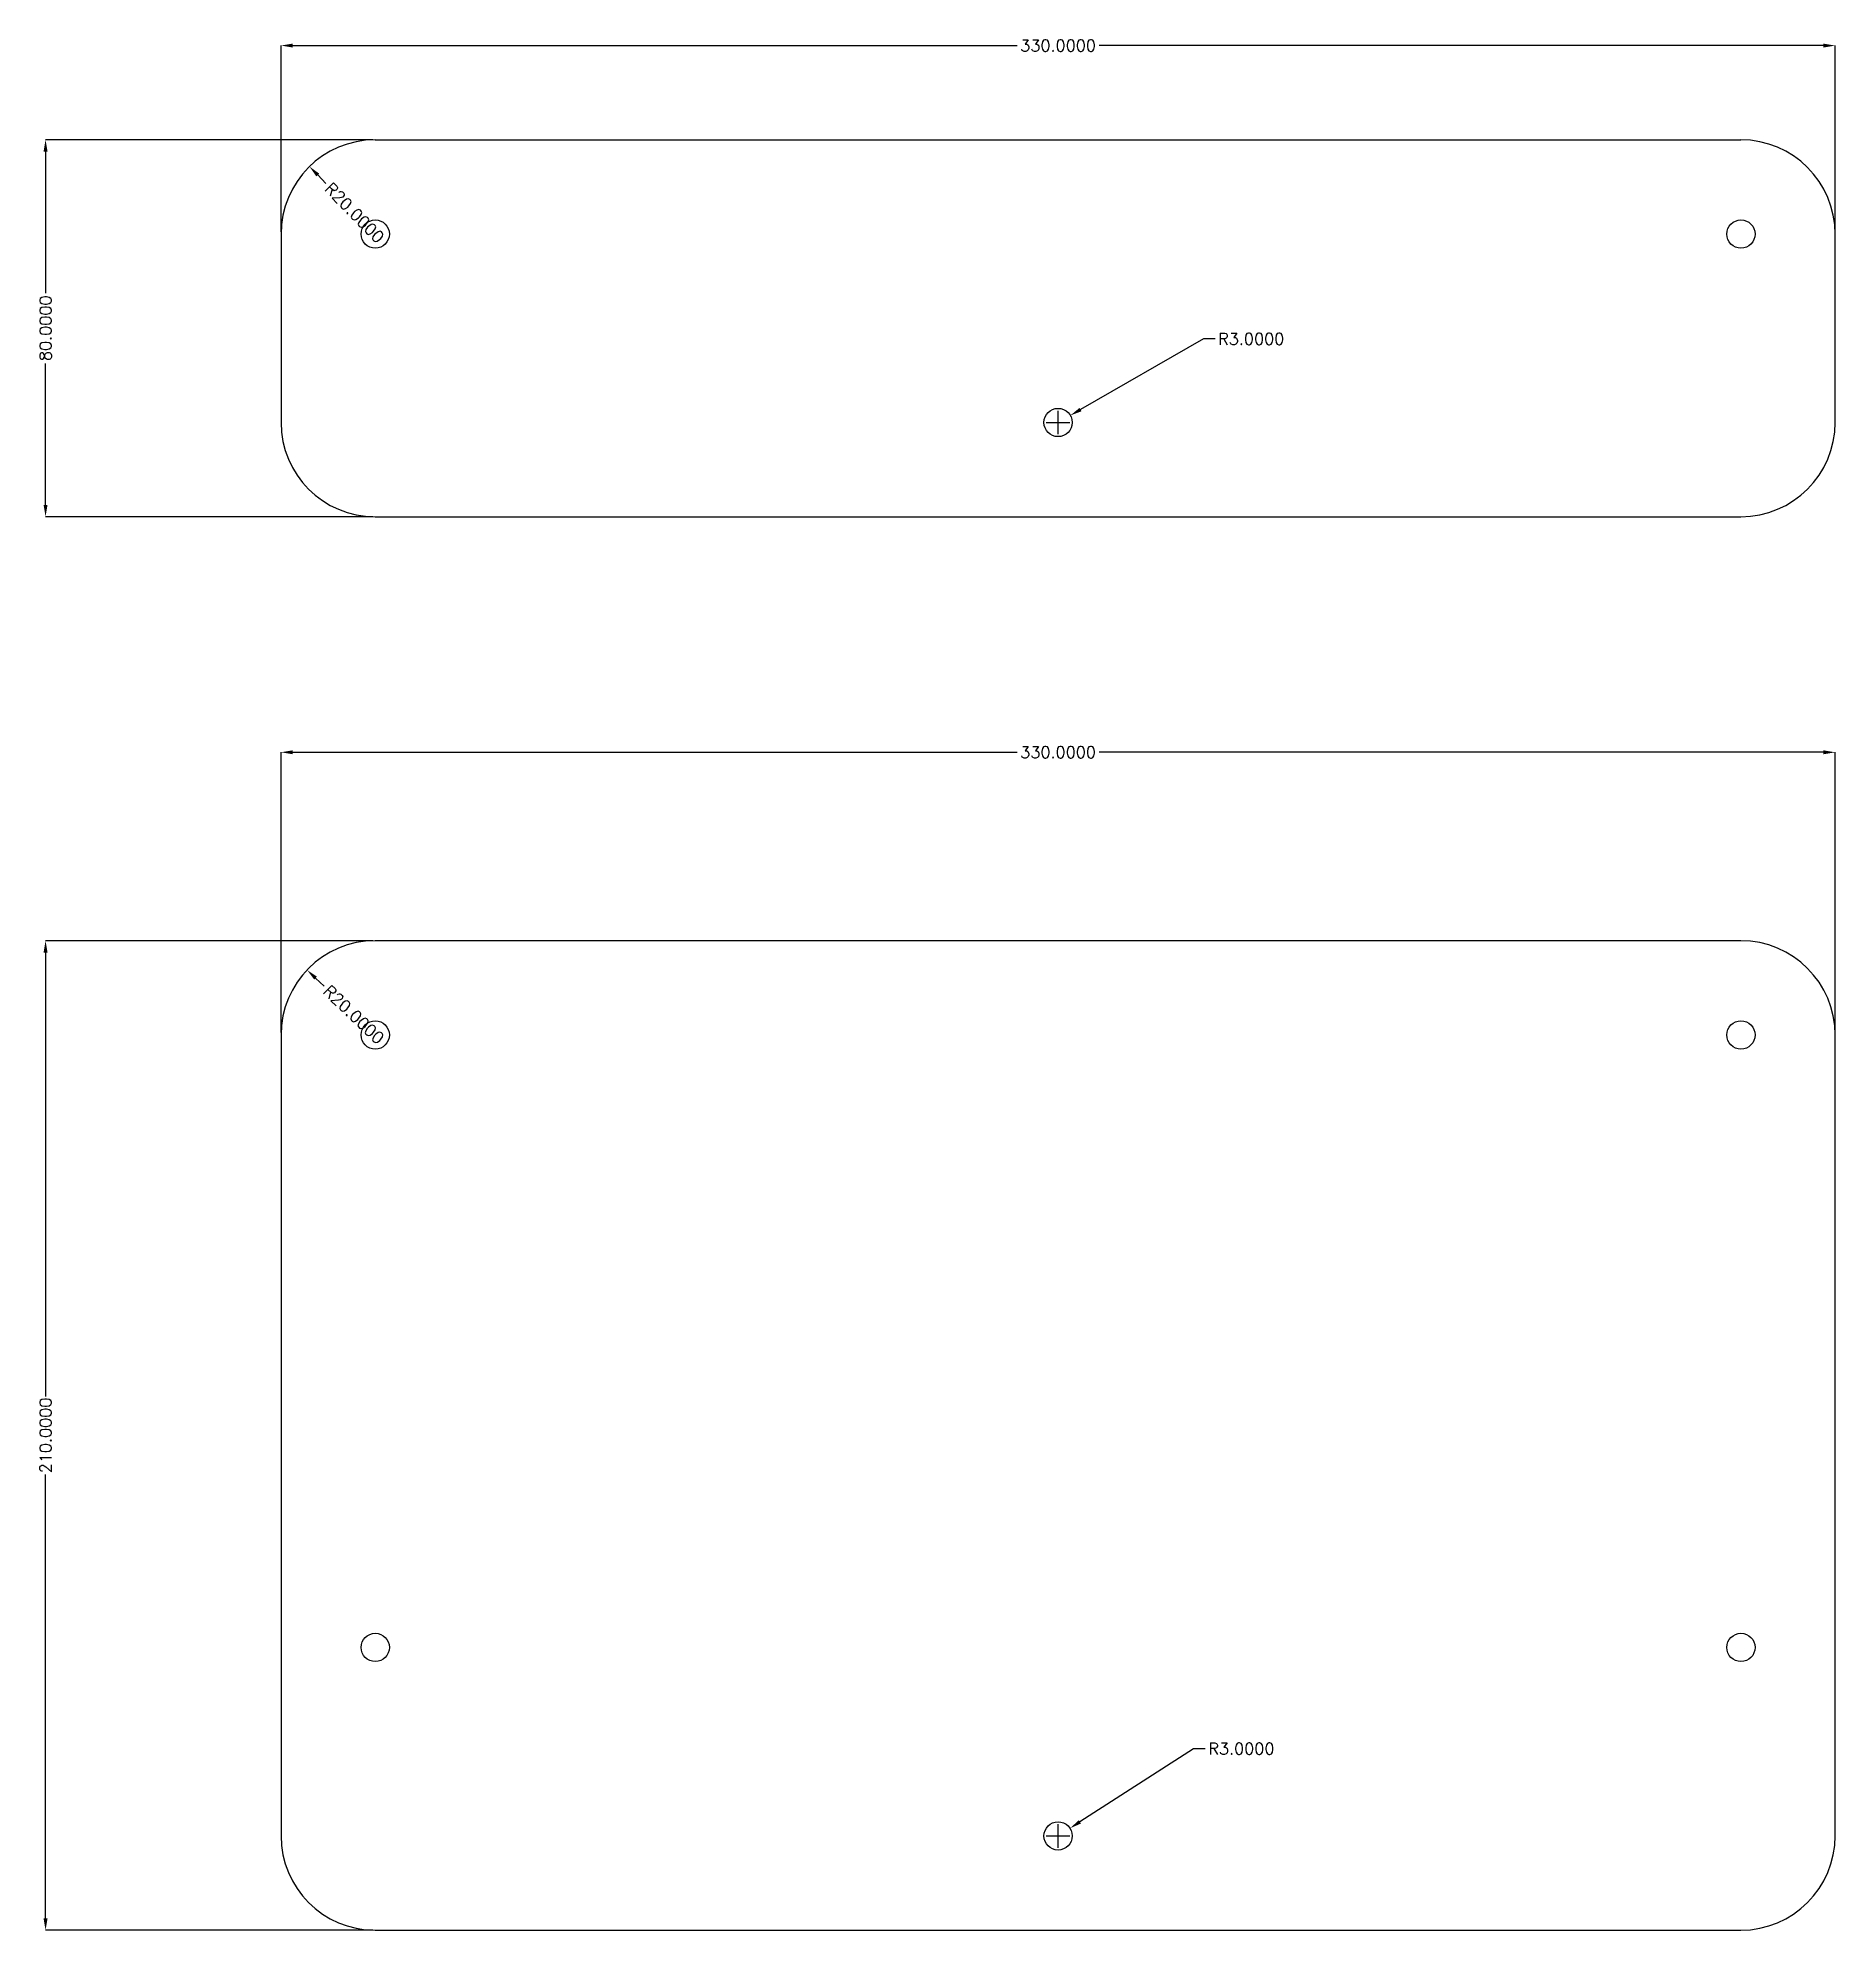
# Model space of a CAD drawing. Header units: millimetres. Extents: x -52 to 330, y 0 to 402.
import ezdxf

# ---------------------------------------------------------------- set-up
doc = ezdxf.new("R2010")
doc.units = ezdxf.units.MM
doc.layers.add('DIMENSION', color=3, linetype='Continuous', lineweight=25)
doc.styles.get("Standard").update_dxf_attribs({"font": 'txt.shx'})
doc.dimstyles.get("Standard").update_dxf_attribs({"dimscale": 100, "dimtxt": 2.5, "dimasz": 2.5, "dimexe": 0, "dimexo": 0.5, "dimgap": 1, "dimtad": 0, "dimtoh": 1, "dimdec": 4, "dimzin": 0, "dimdsep": 46, "dimtxsty": 'Standard', "dimcen": 2.5, "dimadec": 0, "dimazin": 0, "dimtfac": 1, "dimtdec": 4, "dimtofl": 0, "dimtmove": 0, "dimatfit": 3, "dimfxl": 1, "dimtolj": 1, "dimtzin": 0, "dimarcsym": 0})

# ---------------------------------------------------------------- blocks, each defined once
blk = doc.blocks.new('*D60')
at = {"layer": 'Defpoints', "color": 0}
for p in [(20, 210), (-50, 0), (20, 0)]:
    blk.add_point(p, dxfattribs=at)
at = {"layer": 'DIMENSION', "color": 0, "lineweight": -2}
for p, q in [((19.5, 210), (-50, 210)), ((-50, 207.5), (-50, 113.29)), ((-50, 2.5), (-50, 96.71)), ((19.5, 0), (-50, 0))]:
    blk.add_line(p, q, dxfattribs=at)
at = {"layer": 'DIMENSION', "color": 0}
for points in [[(-49.58, 207.5), (-50.42, 207.5), (-50, 210)], [(-50.42, 2.5), (-49.58, 2.5), (-50, 0)]]:
    blk.add_solid(points, dxfattribs=at)
at = {"layer": 'DIMENSION', "color": 0, "insert": (-50, 105), "char_height": 2.5, "attachment_point": 5, "rotation": 90}
blk.add_mtext('\\A1;210.0000', dxfattribs=at)
blk = doc.blocks.new('*D66')
at = {"layer": 'Defpoints', "color": 0}
for p in [(330, 250), (0, 190), (330, 190)]:
    blk.add_point(p, dxfattribs=at)
at = {"layer": 'DIMENSION', "color": 0, "lineweight": -2}
for p, q in [((0, 190.5), (0, 250)), ((2.5, 250), (156.29, 250)), ((327.5, 250), (173.71, 250)), ((330, 190.5), (330, 250))]:
    blk.add_line(p, q, dxfattribs=at)
at = {"layer": 'DIMENSION', "color": 0}
for points in [[(2.5, 250.42), (2.5, 249.58), (0, 250)], [(327.5, 249.58), (327.5, 250.42), (330, 250)]]:
    blk.add_solid(points, dxfattribs=at)
at = {"layer": 'DIMENSION', "color": 0, "insert": (165, 250), "char_height": 2.5, "attachment_point": 5}
blk.add_mtext('\\A1;330.0000', dxfattribs=at)
blk = doc.blocks.new('*D69')
at = {"layer": 'Defpoints', "color": 0}
for p in [(20, 380), (-50, 300), (20, 300)]:
    blk.add_point(p, dxfattribs=at)
at = {"layer": 'DIMENSION', "color": 0, "lineweight": -2}
for p, q in [((19.5, 380), (-50, 380)), ((-50, 377.5), (-50, 347.46)), ((-50, 302.5), (-50, 332.54)), ((19.5, 300), (-50, 300))]:
    blk.add_line(p, q, dxfattribs=at)
at = {"layer": 'DIMENSION', "color": 0}
for points in [[(-49.58, 377.5), (-50.42, 377.5), (-50, 380)], [(-50.42, 302.5), (-49.58, 302.5), (-50, 300)]]:
    blk.add_solid(points, dxfattribs=at)
at = {"layer": 'DIMENSION', "color": 0, "insert": (-50, 340), "char_height": 2.5, "attachment_point": 5, "rotation": 90}
blk.add_mtext('\\A1;80.0000', dxfattribs=at)
blk = doc.blocks.new('*D72')
at = {"layer": 'Defpoints', "color": 0}
for p in [(330, 400), (0, 360), (330, 360)]:
    blk.add_point(p, dxfattribs=at)
at = {"layer": 'DIMENSION', "color": 0, "lineweight": -2}
for p, q in [((0, 360.5), (0, 400)), ((2.5, 400), (156.29, 400)), ((327.5, 400), (173.71, 400)), ((330, 360.5), (330, 400))]:
    blk.add_line(p, q, dxfattribs=at)
at = {"layer": 'DIMENSION', "color": 0}
for points in [[(2.5, 400.42), (2.5, 399.58), (0, 400)], [(327.5, 399.58), (327.5, 400.42), (330, 400)]]:
    blk.add_solid(points, dxfattribs=at)
at = {"layer": 'DIMENSION', "color": 0, "insert": (165, 400), "char_height": 2.5, "attachment_point": 5}
blk.add_mtext('\\A1;330.0000', dxfattribs=at)
blk = doc.blocks.new('*D73')
at = {"layer": 'Defpoints', "color": 0}
for p in [(167.52, 21.62), (165, 20)]:
    blk.add_point(p, dxfattribs=at)
at = {"layer": 'DIMENSION', "color": 0, "lineweight": -2}
for p, q in [((193.75, 38.52), (169.62, 22.98)), ((196.25, 38.52), (193.75, 38.52))]:
    blk.add_line(p, q, dxfattribs=at)
at = {"layer": 'DIMENSION', "color": 0}
for p, q in [((165, 17.5), (165, 22.5)), ((162.5, 20), (167.5, 20))]:
    blk.add_line(p, q, dxfattribs=at)
blk.add_solid([(169.4, 23.33), (169.85, 22.63), (167.52, 21.62)], dxfattribs=at)
at = {"layer": 'DIMENSION', "color": 0, "insert": (203.92, 38.52), "char_height": 2.5, "attachment_point": 5}
blk.add_mtext('\\A1;R3.0000', dxfattribs=at)
blk = doc.blocks.new('_NONE')
blk = doc.blocks.new('*D74')
at = {"layer": 'Defpoints', "color": 0}
for p in [(167.6, 321.5), (165, 320)]:
    blk.add_point(p, dxfattribs=at)
at = {"layer": 'DIMENSION', "color": 0, "lineweight": -2}
for p, q in [((195.84, 337.73), (169.77, 322.74)), ((198.34, 337.73), (195.84, 337.73))]:
    blk.add_line(p, q, dxfattribs=at)
at = {"layer": 'DIMENSION', "color": 0}
for p, q in [((165, 317.5), (165, 322.5)), ((162.5, 320), (167.5, 320))]:
    blk.add_line(p, q, dxfattribs=at)
blk.add_solid([(169.56, 323.1), (169.98, 322.38), (167.6, 321.5)], dxfattribs=at)
at = {"layer": 'DIMENSION', "color": 0, "insert": (206.01, 337.73), "char_height": 2.5, "attachment_point": 5}
blk.add_mtext('\\A1;R3.0000', dxfattribs=at)
blk = doc.blocks.new('*D78')
at = {"layer": 'Defpoints', "color": 0}
for p in [(5.52, 203.8), (20, 190)]:
    blk.add_point(p, dxfattribs=at)
at = {"layer": 'DIMENSION', "color": 0, "lineweight": -2}
blk.add_line((7.33, 202.07), (9.14, 200.35), dxfattribs=at)
at = {"layer": 'DIMENSION', "color": 0}
blk.add_solid([(7.62, 202.38), (7.04, 201.77), (5.52, 203.8)], dxfattribs=at)
at = {"layer": 'DIMENSION', "color": 0, "insert": (15.45, 194.34), "char_height": 2.5, "attachment_point": 5, "rotation": 316.3758}
blk.add_mtext('\\A1;R20.0000', dxfattribs=at)
blk = doc.blocks.new('*D80')
at = {"layer": 'Defpoints', "color": 0}
for p in [(6.04, 374.32), (20, 360)]:
    blk.add_point(p, dxfattribs=at)
at = {"layer": 'DIMENSION', "color": 0, "lineweight": -2}
blk.add_line((7.79, 372.53), (9.53, 370.74), dxfattribs=at)
at = {"layer": 'DIMENSION', "color": 0}
blk.add_solid([(8.09, 372.83), (7.49, 372.24), (6.04, 374.32)], dxfattribs=at)
at = {"layer": 'DIMENSION', "color": 0, "insert": (15.61, 364.51), "char_height": 2.5, "attachment_point": 5, "rotation": 314.2549}
blk.add_mtext('\\A1;R20.0000', dxfattribs=at)

msp = doc.modelspace()

# ---------------------------------------------------------------- linework, layer by layer
for p, q in [((20, 380), (310, 380)), ((0, 360), (0, 320)), ((330, 320), (330, 360)), ((20, 300), (310, 300)), ((310, 210), (20, 210)), ((0, 190), (0, 20)), ((330, 20), (330, 190)), ((20, 0), (310, 0))]:
    msp.add_line(p, q)
for centre in [(20, 360), (310, 360), (165, 320), (20, 190), (310, 190), (20, 60), (310, 60), (165, 20)]:
    msp.add_circle(centre, 3)
for centre, start, end in [((20, 360), 90, 180), ((310, 360), 0, 90), ((20, 320), 180, 270), ((310, 320), 270, 0), ((20, 190), 90, 180), ((310, 190), 0, 90), ((20, 20), 180, 270), ((310, 20), 270, 0)]:
    msp.add_arc(centre, 20, start, end)

# ---------------------------------------------------------------- dimensions: what is measured, and where the dimension line sits
at = {"layer": 'DIMENSION'}
for base, p1, p2, picture, middle in [((330, 400), (0, 360), (330, 360), '*D72', (165, 400)), ((330, 250), (0, 190), (330, 190), '*D66', (165, 250))]:
    dim = msp.add_linear_dim(base=base, p1=p1, p2=p2, dimstyle='Standard', override={"dimscale": 1, "dimlfac": 1, "dimtxsty": 'Standard', "dimsah": 1, "dimtmove": 1, "dimtolj": 1}, dxfattribs=at)
    dim.commit()
    dim.dimension.update_dxf_attribs({"geometry": picture, "text_midpoint": middle})
for base, p1, p2, angle, override, picture, middle in [((-50, 300), (20, 380), (20, 300), 270, {"dimscale": 1, "dimlfac": 1, "dimtxsty": 'Standard', "dimsah": 1, "dimtmove": 1, "dimtolj": 1}, '*D69', (-50, 340)), ((-50, 0), (20, 210), (20, 0), 90, {"dimscale": 1, "dimlfac": 1, "dimtxsty": 'Standard', "dimsah": 1, "dimtolj": 1}, '*D60', (-50, 105))]:
    dim = msp.add_linear_dim(base=base, p1=p1, p2=p2, angle=angle, dimstyle='Standard', override=override, dxfattribs=at)
    dim.commit()
    dim.dimension.update_dxf_attribs({"geometry": picture, "text_midpoint": middle})
for center, mpoint, override, picture, middle in [((20, 360), (6.04298, 374.32485), {"dimscale": 1, "dimlfac": 1, "dimtxsty": 'Standard', "dimblk1": 'NONE', "dimsah": 1, "dimse1": 0, "dimtmove": 1, "dimtolj": 1}, '*D80', (15.60935, 364.50636)), ((165, 320), (167.60088, 321.49514), {"dimscale": 1, "dimlfac": 1, "dimtxsty": 'Standard', "dimblk1": 'NONE', "dimsah": 1, "dimse1": 1, "dimse2": 1, "dimtmove": 1, "dimtolj": 1}, '*D74', (195.83882, 337.72795)), ((20, 190), (5.52238, 203.7985), {"dimscale": 1, "dimlfac": 1, "dimtxsty": 'Standard', "dimblk1": 'NONE', "dimsah": 1, "dimse1": 0, "dimtmove": 1, "dimtolj": 1}, '*D78', (15.44558, 194.34078)), ((165, 20), (167.52198, 21.62469), {"dimscale": 1, "dimlfac": 1, "dimtxsty": 'Standard', "dimblk1": 'NONE', "dimsah": 1, "dimse1": 1, "dimse2": 1, "dimtmove": 1, "dimtolj": 1}, '*D73', (193.74862, 38.52014))]:
    dim = msp.add_radius_dim(center=center, mpoint=mpoint, dimstyle='Standard', override=override, dxfattribs=at)
    dim.commit()
    dim.dimension.update_dxf_attribs({"geometry": picture, "text_midpoint": middle, "dimtype": 164})

doc.saveas('drawing.dxf')
